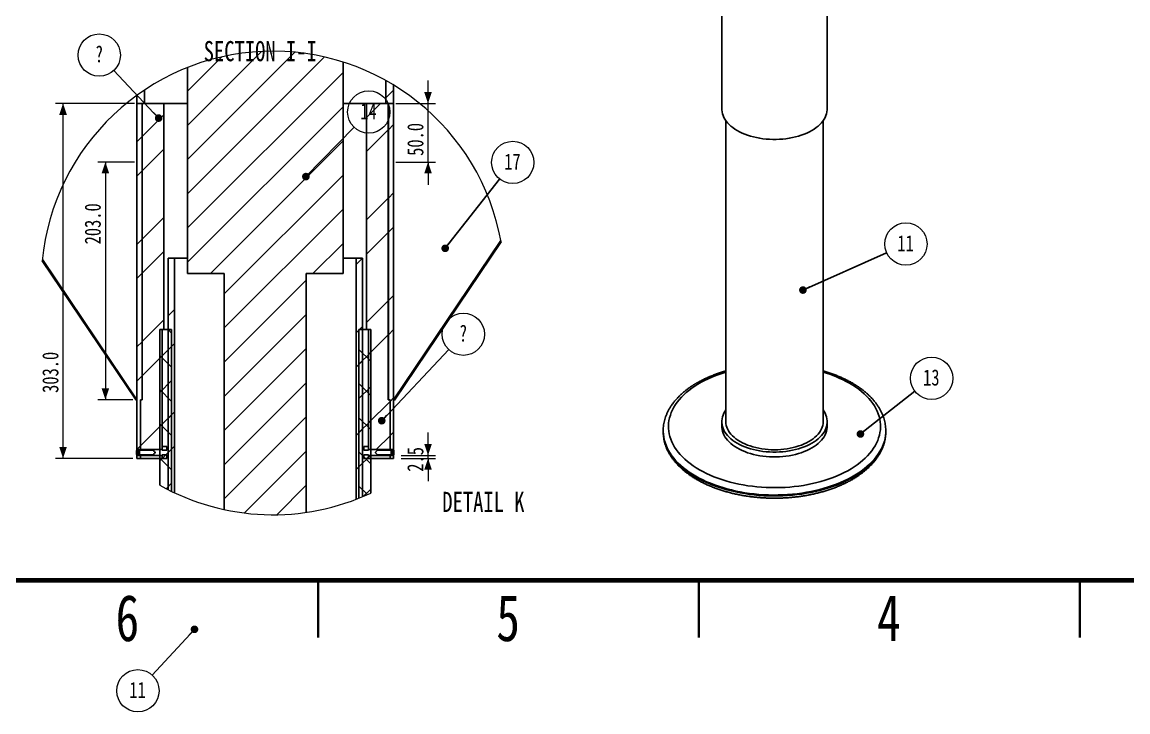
# Paper-space layout 'Sheet12' of a CAD drawing. Header units: millimetres. Extents: x 2 to 418, y -7 to 305.
# Drawn here: x 121.1 to 266.3, y -7.3 to 83.3 of the extents above; entities that cross this region are included whole.
import ezdxf

# ---------------------------------------------------------------- set-up
doc = ezdxf.new("R2010")
doc.units = ezdxf.units.MM
doc.styles.add('SLDTEXTSTYLE0', font='TXT', dxfattribs={"width": 0.75})
doc.dimstyles.new('SLDDIMSTYLE3', dxfattribs={"dimtxt": 0.18, "dimasz": 1, "dimexe": 0, "dimexo": 0.0625, "dimgap": 0, "dimtad": 0, "dimtih": 1, "dimtoh": 1, "dimdec": 0, "dimrnd": 1e-09, "dimzin": 0, "dimdsep": 46, "dimtxsty": 'Standard', "dimblk1": 'DOT', "dimblk2": 'DOT', "dimsah": 1, "dimcen": 0.09, "dimadec": 0, "dimazin": 0, "dimtfac": 1, "dimtdec": 0, "dimtofl": 0, "dimtmove": 0, "dimatfit": 3, "dimldrblk": 'DOT', "dimfxl": 1, "dimfrac": 2, "dimtolj": 1, "dimtzin": 0, "dimarcsym": 0})
doc.dimstyles.new('SLDDIMSTYLE58', dxfattribs={"dimtxt": 2.116667, "dimasz": 1.5, "dimexe": 0, "dimexo": 0.0625, "dimgap": 0.529167, "dimtad": 1, "dimdec": 1, "dimlfac": 6.5, "dimrnd": 1e-09, "dimzin": 4, "dimdsep": 46, "dimtxsty": 'SLDTEXTSTYLE0', "dimsah": 1, "dimcen": 0.09, "dimadec": 0, "dimazin": 1, "dimtfac": 1, "dimtdec": 0, "dimtofl": 0, "dimtmove": 0, "dimatfit": 3, "dimfxl": 1, "dimfrac": 2, "dimtolj": 1, "dimtzin": 12, "dimarcsym": 0})
doc.dimstyles.new('SLDDIMSTYLE59', dxfattribs={"dimtxt": 2.116667, "dimasz": 1.5, "dimexe": 0, "dimexo": 0.0625, "dimgap": 0.529167, "dimtad": 1, "dimdec": 1, "dimlfac": 6.5, "dimrnd": 1e-09, "dimzin": 12, "dimdsep": 46, "dimtxsty": 'SLDTEXTSTYLE0', "dimsah": 1, "dimcen": 0.09, "dimadec": 0, "dimazin": 3, "dimtfac": 1, "dimtdec": 0, "dimtmove": 0, "dimatfit": 0, "dimfxl": 1, "dimfrac": 2, "dimtolj": 1, "dimtzin": 12, "dimarcsym": 0})
doc.dimstyles.new('SLDDIMSTYLE60', dxfattribs={"dimtxt": 2.116667, "dimasz": 1.5, "dimexe": 0, "dimexo": 0.0625, "dimgap": 0.529167, "dimtad": 1, "dimdec": 1, "dimlfac": 6.5, "dimrnd": 1e-09, "dimzin": 4, "dimdsep": 46, "dimtxsty": 'SLDTEXTSTYLE0', "dimsah": 1, "dimcen": 0.09, "dimadec": 0, "dimazin": 1, "dimtfac": 1, "dimtdec": 0, "dimtmove": 0, "dimatfit": 0, "dimfxl": 1, "dimfrac": 2, "dimtolj": 1, "dimtzin": 12, "dimarcsym": 0})

# ---------------------------------------------------------------- blocks, each defined once
blk = doc.blocks.new('SW_NOTE_151')
at = {"color": 0, "linetype": 'Continuous', "lineweight": 0}
blk.add_circle((2.54, 1.14), 2.78, dxfattribs=at)
at = {"color": 0, "linetype": 'Continuous', "lineweight": 0, "insert": (2.5, 2.3), "char_height": 2.117, "attachment_point": 2, "style": 'SLDTEXTSTYLE0'}
blk.add_mtext('11', dxfattribs=at)
blk = doc.blocks.new('_DOT')
at = {"color": 0, "linetype": 'ByBlock', "lineweight": -2}
blk.add_line((-0.5, 0), (-1, 0), dxfattribs=at)
at = {"color": 0, "linetype": 'ByBlock', "const_width": 0.5}
blk.add_lwpolyline([(-0.25, 0, 1), (0.25, 0, 1)], format="xyb", close=True, dxfattribs=at)
blk = doc.blocks.new('SW_NOTE_152')
at = {"color": 0, "linetype": 'Continuous', "lineweight": 0}
blk.add_circle((2.19, 1.71), 2.78, dxfattribs=at)
at = {"color": 0, "linetype": 'Continuous', "lineweight": 0, "insert": (2.15, 2.88), "char_height": 2.117, "attachment_point": 2, "style": 'SLDTEXTSTYLE0'}
blk.add_mtext('13', dxfattribs=at)
blk = doc.blocks.new('SW_HATCH_2')
at = {"color": 0, "linetype": 'Continuous', "lineweight": 18}
for p, q in [((-26.06, -3.61), (-16.35, 6.1)), ((-26.06, -8.1), (-11.96, 6)), ((-26.06, 0.88), (-21.56, 5.39)), ((-26.06, -12.59), (-8.09, 5.38)), ((-26.06, -17.08), (-5.64, 3.34)), ((0, 0), (1, 1)), ((-26.06, -21.57), (-5.64, -1.15)), ((-2.55, -2.55), (-0.73, -0.73)), ((-32.01, -5.07), (-29.16, -2.22)), ((-2.55, -7.04), (0.3, -4.19)), ((0.31, -4.18), (1, -3.49)), ((-32.71, -5.77), (-32.02, -5.07)), ((-23.06, -23.06), (-5.64, -5.64)), ((-32.01, -9.56), (-29.16, -6.71)), ((-32.71, -10.26), (-32.02, -9.56)), ((-21.24, -25.73), (-5.64, -10.13)), ((0.31, -13.16), (1, -12.47)), ((-2.55, -16.02), (0.3, -13.17)), ((-32.01, -18.54), (-29.16, -15.69)), ((-21.24, -30.22), (-5.64, -14.62)), ((0.31, -17.65), (1, -16.96)), ((-32.71, -19.24), (-32.02, -18.54)), ((-2.55, -20.51), (0.3, -17.66)), ((-32.01, -23.03), (-29.16, -20.18)), ((-9.59, -23.06), (-5.64, -19.11)), ((-3.93, -21.89), (-3.08, -21.05)), ((-44.62, -22.17), (-44.53, -22.08)), ((-32.71, -23.73), (-32.02, -23.04)), ((-21.24, -34.71), (-10.47, -23.94)), ((0.31, -26.63), (1, -25.94)), ((-41.01, -27.54), (-40.92, -27.45)), ((-2.55, -29.49), (0.3, -26.64)), ((-28.62, -28.62), (-27.78, -27.78)), ((-21.24, -39.2), (-10.47, -28.43)), ((-39.2, -30.22), (-39.12, -30.13)), ((-32.01, -32.01), (-29.16, -29.16)), ((-28.16, -30.88), (-28.62, -30.42)), ((-3.93, -30.87), (-3.08, -30.03)), ((-3.55, -30.49), (-3.48, -30.42)), ((0.31, -31.12), (1, -30.43)), ((-2.32, -33.75), (0.3, -31.13)), ((-32.71, -32.71), (-32.02, -32.02)), ((-29.7, -34.19), (-28.16, -32.65)), ((-28.62, -33.11), (-27.78, -32.27)), ((-21.24, -43.69), (-10.47, -32.92)), ((-2.01, -34.58), (-3.55, -33.04)), ((-32.01, -36.5), (-29.39, -33.88)), ((-28.16, -35.37), (-29.7, -33.83)), ((-3.93, -35.36), (-3.08, -34.52)), ((-3.55, -34.98), (-2.01, -33.44)), ((-35.59, -35.59), (-35.5, -35.5)), ((-32.71, -37.2), (-32.02, -36.51)), ((-29.7, -38.68), (-28.16, -37.14)), ((-21.24, -48.18), (-10.47, -37.41)), ((-2.01, -39.07), (-3.55, -37.53)), ((-33.78, -38.27), (-33.7, -38.19)), ((-28.16, -39.86), (-29.7, -38.32)), ((-3.55, -39.47), (-2.01, -37.93)), ((1.5, -38.91), (1.95, -38.46)), ((-2.32, -42.73), (0.53, -39.88)), ((0.54, -39.87), (1, -39.41)), ((-29.7, -43.17), (-28.16, -41.63)), ((-28.62, -42.09), (-27.78, -41.25)), ((-21.24, -52.67), (-10.47, -41.9)), ((-2.01, -43.56), (-3.55, -42.02)), ((-32.24, -45.71), (-29.39, -42.86)), ((-28.16, -44.35), (-29.7, -42.81)), ((-3.93, -44.34), (-3.08, -43.5)), ((-3.55, -43.96), (-2.01, -42.42)), ((-1.29, -46.19), (0.53, -44.37)), ((0.54, -44.36), (1, -43.9)), ((-32.71, -46.18), (-32.25, -45.72)), ((-29.7, -47.66), (-28.16, -46.12)), ((-28.62, -46.58), (-27.78, -45.74)), ((-18.6, -54.52), (-10.47, -46.39)), ((-28.16, -48.84), (-29.7, -47.3)), ((-29.39, -47.35), (-28.92, -46.88)), ((-2.01, -48.05), (-3.55, -46.51)), ((-3.55, -48.45), (-2.01, -46.91)), ((-2.44, -47.35), (-2.32, -47.22)), ((-2.32, -47.22), (-2.06, -46.96)), ((-3.93, -48.83), (-3.08, -47.99)), ((-28.87, -51.33), (-28.16, -50.61)), ((-14.34, -54.75), (-10.47, -50.88)), ((-2.44, -52.11), (-3.55, -51)), ((-2.94, -52.33), (-2.01, -51.4))]:
    blk.add_line(p, q, dxfattribs=at)
blk = doc.blocks.new('_D_215')
at = {"color": 7, "linetype": 'Continuous', "lineweight": 18}
for p, q in [((135.88, 64.95), (131.05, 64.95)), ((132.05, 64.95), (132.05, 33.72)), ((135.65, 33.72), (131.05, 33.72))]:
    blk.add_line(p, q, dxfattribs=at)
for points in [[(132.05, 64.95), (131.55, 63.45), (132.55, 63.45)], [(132.05, 33.72), (132.55, 35.22), (131.55, 35.22)]]:
    blk.add_solid(points, dxfattribs=at)
at = {"color": 7, "linetype": 'Continuous', "lineweight": 18, "insert": (129.32, 54.13), "char_height": 2.117, "attachment_point": 1, "rotation": 90, "style": 'SLDTEXTSTYLE0'}
blk.add_mtext('203.0', dxfattribs=at)
blk = doc.blocks.new('_D_216')
at = {"color": 7, "linetype": 'Continuous', "lineweight": 18}
for p, q in [((135.88, 72.64), (125.49, 72.64)), ((126.49, 26.02), (126.49, 72.64)), ((135.65, 26.02), (125.49, 26.02))]:
    blk.add_line(p, q, dxfattribs=at)
for points in [[(126.49, 72.64), (125.99, 71.14), (126.99, 71.14)], [(126.49, 26.02), (126.99, 27.52), (125.99, 27.52)]]:
    blk.add_solid(points, dxfattribs=at)
at = {"color": 7, "linetype": 'Continuous', "lineweight": 18, "insert": (123.76, 34.62), "char_height": 2.117, "attachment_point": 1, "rotation": 90, "style": 'SLDTEXTSTYLE0'}
blk.add_mtext('303.0', dxfattribs=at)
blk = doc.blocks.new('_D_217')
at = {"color": 7, "linetype": 'Continuous', "lineweight": 18}
for p, q in [((174.42, 26.41), (174.42, 29.41)), ((170.9, 26.41), (175.42, 26.41)), ((174.42, 26.02), (174.42, 26.41)), ((170.9, 26.02), (175.42, 26.02)), ((174.42, 26.02), (174.42, 23.02))]:
    blk.add_line(p, q, dxfattribs=at)
for points in [[(174.42, 26.41), (174.92, 27.91), (173.92, 27.91)], [(174.42, 26.02), (173.92, 24.52), (174.92, 24.52)]]:
    blk.add_solid(points, dxfattribs=at)
at = {"color": 7, "linetype": 'Continuous', "lineweight": 18, "insert": (171.69, 24.27), "char_height": 2.117, "attachment_point": 1, "rotation": 90, "style": 'SLDTEXTSTYLE0'}
blk.add_mtext('2.5', dxfattribs=at)
blk = doc.blocks.new('_D_218')
at = {"color": 7, "linetype": 'Continuous', "lineweight": 18}
for p, q in [((174.42, 72.64), (174.42, 75.64)), ((170.2, 72.64), (175.42, 72.64)), ((174.42, 64.95), (174.42, 72.64)), ((170.2, 64.95), (175.42, 64.95)), ((174.42, 64.95), (174.42, 61.95))]:
    blk.add_line(p, q, dxfattribs=at)
for points in [[(174.42, 72.64), (174.92, 74.14), (173.92, 74.14)], [(174.42, 64.95), (173.92, 63.45), (174.92, 63.45)]]:
    blk.add_solid(points, dxfattribs=at)
at = {"color": 7, "linetype": 'Continuous', "lineweight": 18, "insert": (171.69, 65.76), "char_height": 2.117, "attachment_point": 1, "rotation": 90, "style": 'SLDTEXTSTYLE0'}
blk.add_mtext('50.0', dxfattribs=at)
blk = doc.blocks.new('SW_NOTE_159')
at = {"color": 0, "linetype": 'Continuous', "lineweight": 0}
blk.add_circle((1.94, 1.99), 2.78, dxfattribs=at)
at = {"color": 0, "linetype": 'Continuous', "lineweight": 0, "insert": (1.9, 3.15), "char_height": 2.117, "attachment_point": 2, "style": 'SLDTEXTSTYLE0'}
blk.add_mtext('14', dxfattribs=at)
blk = doc.blocks.new('SW_NOTE_160')
at = {"color": 0, "linetype": 'Continuous', "lineweight": 0}
blk.add_circle((-1.91, 2.02), 2.78, dxfattribs=at)
at = {"color": 0, "linetype": 'Continuous', "lineweight": 0, "insert": (-1.91, 3.19), "char_height": 2.12, "attachment_point": 2, "style": 'SLDTEXTSTYLE0'}
blk.add_mtext('?', dxfattribs=at)
blk = doc.blocks.new('SW_NOTE_161')
at = {"color": 0, "linetype": 'Continuous', "lineweight": 0}
blk.add_circle((-1.89, -2.05), 2.78, dxfattribs=at)
at = {"color": 0, "linetype": 'Continuous', "lineweight": 0, "insert": (-1.93, -0.88), "char_height": 2.117, "attachment_point": 2, "style": 'SLDTEXTSTYLE0'}
blk.add_mtext('11', dxfattribs=at)
blk = doc.blocks.new('SW_NOTE_162')
at = {"color": 0, "linetype": 'Continuous', "lineweight": 0}
blk.add_circle((1.91, 2.02), 2.78, dxfattribs=at)
at = {"color": 0, "linetype": 'Continuous', "lineweight": 0, "insert": (1.9, 3.18), "char_height": 2.12, "attachment_point": 2, "style": 'SLDTEXTSTYLE0'}
blk.add_mtext('?', dxfattribs=at)
blk = doc.blocks.new('SW_NOTE_163')
at = {"color": 0, "linetype": 'Continuous', "lineweight": 0}
blk.add_circle((1.72, 2.19), 2.78, dxfattribs=at)
at = {"color": 0, "linetype": 'Continuous', "lineweight": 0, "insert": (1.68, 3.35), "char_height": 2.117, "attachment_point": 2, "style": 'SLDTEXTSTYLE0'}
blk.add_mtext('17', dxfattribs=at)

psp = doc.layouts.new('Sheet12')

# ---------------------------------------------------------------- linework, layer by layer
at = {"color": 7, "linetype": 'Continuous', "lineweight": 25}
for p, q in [((212.9921, 90.499), (212.9921, 71.917)), ((226.8383, 71.917), (226.8383, 90.499)), ((142.8332, 50.3107), (142.8332, 77.3605)), ((163.2537, 78.0817), (163.2537, 50.3107)), ((168.8972, 75.6418), (168.8972, 72.6387)), ((137.1896, 72.6387), (137.1896, 74.4054)), ((169.8972, 75.0582), (169.8972, 72.6387)), ((136.1896, 72.6387), (136.1896, 73.7107)), ((136.8819, 72.6387), (136.1896, 72.6387)), ((136.1896, 27.1769), (136.1896, 72.6387)), ((137.1896, 72.6387), (136.1896, 72.6387)), ((136.8819, 33.7157), (136.8819, 72.6387)), ((136.8896, 33.7157), (136.8896, 72.6387)), ((136.8896, 72.6387), (139.7357, 72.6387)), ((139.7357, 72.6387), (139.7357, 42.9464)), ((142.8332, 72.6387), (139.7357, 72.6387)), ((166.3511, 72.6387), (163.2537, 72.6387)), ((166.3511, 42.9464), (166.3511, 72.6387)), ((166.3511, 72.6387), (169.1972, 72.6387)), ((169.8972, 72.6387), (168.8972, 72.6387)), ((169.1972, 72.6387), (169.1972, 33.7157)), ((169.2049, 72.6387), (169.2049, 33.7157)), ((169.8972, 72.6387), (169.2049, 72.6387)), ((169.8972, 72.6387), (169.8972, 27.1769)), ((213.5306, 70.3717), (213.5306, 30.8384)), ((226.2998, 30.8384), (226.2998, 70.3717)), ((183.9836, 54.6421), (169.8972, 33.7157)), ((184.0154, 54.4689), (169.9993, 33.6469)), ((140.2741, 52.3303), (141.1203, 52.3303)), ((140.2741, 21.9146), (140.2741, 52.3303)), ((141.1203, 21.5014), (141.1203, 52.3303)), ((141.1203, 52.3303), (142.8332, 52.3303)), ((163.2537, 52.3303), (164.9664, 52.3303)), ((164.9664, 52.3303), (164.9664, 20.6389)), ((164.9664, 52.3303), (165.8125, 52.3303)), ((165.8125, 52.3303), (165.8125, 20.9783)), ((136.0875, 33.6469), (123.7514, 51.973)), ((136.1896, 33.7157), (123.7705, 52.1651)), ((142.8332, 50.3107), (147.6589, 50.3107)), ((147.6589, 19.2962), (147.6589, 50.3107)), ((158.4281, 50.3107), (163.2537, 50.3107)), ((158.4281, 50.3107), (158.4281, 18.9322)), ((139.1972, 42.9464), (140.7356, 42.9464)), ((139.1972, 22.4888), (139.1972, 42.9464)), ((139.5049, 42.9464), (139.5049, 27.1769)), ((139.7357, 42.9464), (139.5049, 42.9464)), ((140.7356, 21.6852), (140.7356, 42.9464)), ((165.351, 42.9464), (165.351, 20.7895)), ((165.351, 42.9464), (166.8895, 42.9464)), ((166.5818, 42.9464), (166.3511, 42.9464)), ((166.5818, 27.1769), (166.5818, 42.9464)), ((166.8895, 42.9464), (166.8895, 21.4538)), ((136.1896, 33.7157), (136.0875, 33.6469)), ((136.0875, 33.6469), (136.1896, 33.6469)), ((136.6511, 33.7157), (136.6511, 27.1769)), ((136.6511, 33.7157), (136.8819, 33.7157)), ((136.6588, 33.7157), (136.8896, 33.7157)), ((136.6588, 27.1769), (136.6588, 33.7157)), ((169.1972, 33.7157), (169.428, 33.7157)), ((169.2049, 33.7157), (169.4357, 33.7157)), ((169.428, 33.7157), (169.428, 27.1769)), ((169.4357, 27.1769), (169.4357, 33.7157)), ((169.9993, 33.6469), (169.8972, 33.7157)), ((169.8972, 33.6469), (169.9993, 33.6469)), ((212.9921, 30.8384), (212.9921, 30.2103)), ((226.8383, 30.2103), (226.8383, 30.8384)), ((205.2998, 29.6572), (205.2998, 29.645)), ((205.2998, 29.645), (205.2998, 29.5194)), ((234.5306, 29.5194), (234.5306, 29.645)), ((136.1767, 27.0999), (136.1421, 27.0398)), ((136.1421, 27.0398), (136.1421, 26.9532)), ((136.5267, 26.9532), (136.1421, 26.9532)), ((136.1421, 26.8294), (136.1421, 26.9532)), ((136.5267, 26.8294), (136.1421, 26.8294)), ((136.1421, 26.8294), (136.1421, 26.6605)), ((136.5267, 26.6605), (136.1421, 26.6605)), ((136.1421, 26.6605), (136.1421, 26.6386)), ((136.1421, 26.6386), (136.1421, 26.5454)), ((136.1421, 26.6386), (136.5267, 26.6386)), ((138.2967, 27.0999), (136.1767, 27.0999)), ((136.1767, 26.4853), (138.2967, 26.4853)), ((136.6511, 27.1769), (136.1896, 27.1769)), ((136.1896, 26.4083), (136.6511, 26.4083)), ((136.1896, 26.0234), (136.1896, 26.4083)), ((136.5267, 26.6386), (136.5267, 26.9532)), ((136.6511, 26.4083), (136.6511, 26.0234)), ((139.5049, 27.1769), (136.6588, 27.1769)), ((136.6588, 26.4083), (139.5049, 26.4083)), ((136.6588, 26.0234), (136.6588, 26.4083)), ((140.1203, 27.5618), (139.5049, 27.5618)), ((139.5049, 27.0999), (139.5049, 27.5618)), ((140.1203, 27.0999), (139.5049, 27.0999)), ((139.5049, 26.4853), (140.1203, 26.4853)), ((139.5049, 26.0234), (139.5049, 26.4853)), ((139.5049, 26.4083), (139.5049, 26.0234)), ((140.1203, 27.0999), (140.1203, 27.5618)), ((140.1203, 26.0234), (140.1203, 26.4853)), ((165.9664, 27.5618), (165.9664, 27.0999)), ((166.5818, 27.5618), (165.9664, 27.5618)), ((166.5818, 27.0999), (165.9664, 27.0999)), ((165.9664, 26.4853), (165.9664, 26.0234)), ((165.9664, 26.4853), (166.5818, 26.4853)), ((166.5818, 27.5618), (166.5818, 27.0999)), ((169.428, 27.1769), (166.5818, 27.1769)), ((166.5818, 26.4853), (166.5818, 26.0234)), ((166.5818, 26.0234), (166.5818, 26.4083)), ((166.5818, 26.4083), (169.428, 26.4083)), ((169.9101, 27.0999), (167.7901, 27.0999)), ((167.7901, 26.4853), (169.9101, 26.4853)), ((169.428, 26.4083), (169.428, 26.0234)), ((169.8972, 27.1769), (169.4357, 27.1769)), ((169.4357, 26.0234), (169.4357, 26.4083)), ((169.4357, 26.4083), (169.8972, 26.4083)), ((169.9447, 26.9465), (169.5601, 26.9465)), ((169.5601, 26.9465), (169.5601, 26.632)), ((169.5601, 26.9247), (169.9447, 26.9247)), ((169.5601, 26.7558), (169.9447, 26.7558)), ((169.5601, 26.632), (169.9447, 26.632)), ((169.8972, 26.4083), (169.8972, 26.0234)), ((169.9101, 26.4853), (169.9447, 26.5454)), ((169.9447, 26.9465), (169.9447, 27.0398)), ((169.9447, 26.9247), (169.9447, 26.9465)), ((169.9447, 26.9247), (169.9447, 26.7558)), ((169.9447, 26.7558), (169.9447, 26.632)), ((169.9447, 26.5454), (169.9447, 26.632)), ((136.6511, 26.0234), (136.1896, 26.0234)), ((136.6511, 26.0234), (136.6588, 26.0234)), ((139.5049, 26.0234), (136.6588, 26.0234)), ((140.1203, 26.0234), (139.5049, 26.0234)), ((166.5818, 26.0234), (165.9664, 26.0234)), ((166.5818, 26.0234), (166.5818, 26.0234)), ((169.428, 26.0234), (166.5818, 26.0234)), ((169.428, 26.0234), (169.4357, 26.0234)), ((169.8972, 26.0234), (169.4357, 26.0234))]:
    psp.add_line(p, q, dxfattribs=at)
at = {"color": 7, "linetype": 'Continuous', "lineweight": 70}
psp.add_line((410, 10), (10, 10), dxfattribs=at)
at = {"color": 7, "linetype": 'Continuous', "lineweight": 35}
for p, q in [((160, 10), (160, 2.5)), ((210, 2.5), (210, 10)), ((210, 10), (210, 2.5)), ((260, 10), (260, 2.5))]:
    psp.add_line(p, q, dxfattribs=at)
at = {"color": 7, "linetype": 'Continuous', "lineweight": 25, "flags": 128}
for points in [[(215.0198, 69.091), (214.7221, 69.274), (214.4449, 69.4675), (214.1892, 69.6706), (213.9562, 69.8826), (213.7467, 70.1026), (213.5615, 70.3298), (213.4014, 70.5632), (213.267, 70.802), (213.1588, 71.0452), (213.0773, 71.2918), (213.0228, 71.5409), (212.9955, 71.7915), (212.9921, 71.917)], [(226.8383, 71.917), (226.8348, 71.7915), (226.8075, 71.5409), (226.753, 71.2918), (226.6715, 71.0452), (226.5634, 70.802), (226.429, 70.5632), (226.2689, 70.3298), (226.0837, 70.1026), (225.8742, 69.8826), (225.6411, 69.6706), (225.3855, 69.4675), (225.1083, 69.274), (224.8105, 69.091), (224.4935, 68.9191), (224.1584, 68.7591), (223.8065, 68.6115), (223.4393, 68.477), (223.0582, 68.356), (222.6647, 68.2491), (222.2603, 68.1567), (221.8467, 68.0791), (221.4254, 68.0167), (220.9982, 67.9696), (220.5667, 67.9382), (220.1326, 67.9224), (219.6977, 67.9224), (219.2637, 67.9382), (218.8322, 67.9696), (218.405, 68.0167), (217.9837, 68.0791), (217.5701, 68.1567), (217.1657, 68.2491), (216.7722, 68.356), (216.391, 68.477), (216.0238, 68.6115), (215.672, 68.7591), (215.3369, 68.9191), (215.0198, 69.091)], [(213.5306, 32.3838), (213.4014, 32.1922), (213.267, 31.9535), (213.1588, 31.7103), (213.0773, 31.4636), (213.0228, 31.2146), (212.9955, 30.964), (212.9955, 30.7129), (213.0228, 30.4623), (213.0773, 30.2132), (213.1588, 29.9666), (213.267, 29.7234), (213.4014, 29.4846), (213.5615, 29.2512), (213.7467, 29.024), (213.9562, 28.804), (214.1892, 28.592), (214.4449, 28.3889), (214.7221, 28.1954), (215.0198, 28.0124), (215.3369, 27.8405), (215.672, 27.6805), (216.0238, 27.5329), (216.391, 27.3984), (216.7722, 27.2774), (217.1657, 27.1705), (217.5701, 27.0781), (217.9837, 27.0005), (218.405, 26.9381), (218.8322, 26.891), (219.2637, 26.8596), (219.6977, 26.8438), (220.1326, 26.8438), (220.5667, 26.8596), (220.9982, 26.891), (221.4254, 26.9381), (221.8467, 27.0005), (222.2603, 27.0781), (222.6647, 27.1705), (223.0582, 27.2774), (223.4393, 27.3984), (223.8065, 27.5329), (224.1584, 27.6805), (224.4935, 27.8405), (224.8105, 28.0124), (225.1083, 28.1954), (225.3855, 28.3889), (225.6411, 28.592), (225.8742, 28.804), (226.0837, 29.024), (226.2689, 29.2512), (226.429, 29.4846), (226.5634, 29.7234), (226.6715, 29.9666), (226.753, 30.2132), (226.8075, 30.4623), (226.8348, 30.7129), (226.8348, 30.964), (226.8075, 31.2146), (226.753, 31.4636), (226.6715, 31.7103), (226.5634, 31.9535), (226.429, 32.1922), (226.2998, 32.3838)], [(215.4006, 28.2322), (215.115, 28.4082), (214.8499, 28.5947), (214.6066, 28.7907), (214.3859, 28.9956), (214.189, 29.2083), (214.0166, 29.428), (213.8694, 29.6537), (213.7481, 29.8845), (213.6532, 30.1194), (213.5852, 30.3573), (213.5442, 30.5974), (213.5306, 30.8384)], [(226.2998, 30.8384), (226.2861, 30.5974), (226.2452, 30.3573), (226.1771, 30.1194), (226.0822, 29.8845), (225.961, 29.6537), (225.8138, 29.428), (225.6414, 29.2083), (225.4444, 28.9956), (225.2238, 28.7907), (224.9804, 28.5947), (224.7154, 28.4082), (224.4298, 28.2322), (224.1249, 28.0673), (223.8019, 27.9143), (223.4623, 27.7738), (223.1075, 27.6465), (222.739, 27.5328), (222.3585, 27.4332), (221.9675, 27.3483), (221.5676, 27.2783), (221.1608, 27.2235), (220.7485, 27.1842), (220.3328, 27.1606), (219.9152, 27.1527), (219.4976, 27.1606), (219.0818, 27.1842), (218.6696, 27.2235), (218.2627, 27.2783), (217.8629, 27.3483), (217.4719, 27.4332), (217.0913, 27.5328), (216.7229, 27.6465), (216.3681, 27.7738), (216.0285, 27.9143), (215.7055, 28.0673), (215.4006, 28.2322)], [(212.9921, 30.2103), (212.9955, 30.0848), (213.0228, 29.8342), (213.0773, 29.5851), (213.1588, 29.3385), (213.267, 29.0953), (213.4014, 28.8565), (213.5615, 28.6231), (213.7467, 28.3959), (213.9562, 28.1759), (214.1892, 27.9639), (214.4449, 27.7608), (214.7221, 27.5673), (215.0198, 27.3843), (215.3369, 27.2124), (215.672, 27.0524), (216.0238, 26.9048), (216.391, 26.7703), (216.7722, 26.6493), (217.1657, 26.5424), (217.5701, 26.45), (217.9837, 26.3724), (218.405, 26.31), (218.8322, 26.2629), (219.2637, 26.2315), (219.6977, 26.2157), (220.1326, 26.2157), (220.5667, 26.2315), (220.9982, 26.2629), (221.4254, 26.31), (221.8467, 26.3724), (222.2603, 26.45), (222.6647, 26.5424), (223.0582, 26.6493), (223.4393, 26.7703), (223.8065, 26.9048), (224.1584, 27.0524), (224.4935, 27.2124), (224.8105, 27.3843), (225.1083, 27.5673), (225.3855, 27.7608), (225.6411, 27.9639), (225.8742, 28.1759), (226.0837, 28.3959), (226.2689, 28.6231), (226.429, 28.8565), (226.5634, 29.0953), (226.6715, 29.3385), (226.753, 29.5851), (226.8075, 29.8342), (226.8348, 30.0848), (226.8383, 30.2103)], [(136.1421, 26.5454), (136.1517, 26.5287), (136.1767, 26.4853)], [(169.9447, 27.0398), (169.9351, 27.0565), (169.9101, 27.0999)]]:
    psp.add_lwpolyline(points, dxfattribs=at)
at = {"color": 8, "linetype": 'Continuous', "lineweight": 25, "flags": 128}
for points in [[(213.5306, 37.3531), (213.2672, 37.2725), (212.7325, 37.0958), (212.212, 36.9057), (211.7065, 36.7024), (211.2171, 36.4865), (210.7447, 36.2582), (210.2903, 36.0181), (209.8547, 35.7667), (209.4388, 35.5043), (209.0434, 35.2316), (208.6693, 34.9491), (208.3172, 34.6573), (207.9878, 34.3568), (207.6818, 34.0482), (207.3997, 33.732), (207.1421, 33.409), (206.9095, 33.0797), (206.7024, 32.7448), (206.5211, 32.4049), (206.3661, 32.0607), (206.2376, 31.7129), (206.1358, 31.3622), (206.061, 31.0092), (206.0134, 30.6547), (205.993, 30.2992), (205.9998, 29.9436), (206.0338, 29.5886), (206.0951, 29.2347), (206.1833, 28.8828), (206.2985, 28.5334), (206.4403, 28.1874), (206.6085, 27.8452), (206.8028, 27.5078), (207.0227, 27.1756), (207.2678, 26.8493), (207.5377, 26.5297), (207.8319, 26.2172), (208.1496, 25.9126), (208.4905, 25.6163), (208.8537, 25.3291), (209.2385, 25.0514), (209.6442, 24.7838), (210.0701, 24.5269), (210.5152, 24.281), (210.9787, 24.0468), (211.4597, 23.8246), (211.9573, 23.615), (212.4704, 23.4182), (212.9982, 23.2348), (213.5394, 23.065), (214.0931, 22.9092), (214.6583, 22.7676), (215.2337, 22.6407), (215.8183, 22.5285), (216.4109, 22.4315), (217.0104, 22.3496), (217.6155, 22.2831), (218.2252, 22.2321), (218.8381, 22.1968), (219.4532, 22.1771), (220.0692, 22.1732), (220.6849, 22.185), (221.299, 22.2125), (221.9105, 22.2557), (222.5181, 22.3144), (223.1205, 22.3886), (223.7167, 22.4781), (224.3054, 22.5828), (224.8856, 22.7023), (225.456, 22.8366), (226.0156, 22.9853), (226.5632, 23.1481), (227.0978, 23.3248), (227.6184, 23.515), (228.1239, 23.7182), (228.6133, 23.9342), (229.0857, 24.1624), (229.5401, 24.4025), (229.9757, 24.654), (230.3916, 24.9163), (230.787, 25.189), (231.1611, 25.4716), (231.5131, 25.7634), (231.8425, 26.0639), (232.1486, 26.3725), (232.4307, 26.6886), (232.6883, 27.0117), (232.9208, 27.341), (233.128, 27.6759), (233.3092, 28.0158), (233.4643, 28.3599), (233.5928, 28.7077), (233.6945, 29.0585), (233.7693, 29.4114), (233.817, 29.766), (233.8374, 30.1214), (233.8306, 30.477), (233.7965, 30.8321), (233.7353, 31.1859), (233.647, 31.5379), (233.5319, 31.8872), (233.3901, 32.2333), (233.2219, 32.5754), (233.0276, 32.9129), (232.8077, 33.2451), (232.5626, 33.5713), (232.2926, 33.891), (231.9985, 34.2034), (231.6807, 34.5081), (231.3399, 34.8043), (230.9767, 35.0916), (230.5919, 35.3692), (230.1861, 35.6368), (229.7603, 35.8938), (229.7603, 35.8938)], [(205.2998, 29.645), (205.3006, 29.5543), (205.3209, 29.1914), (205.3683, 28.8293), (205.4425, 28.4688), (205.5436, 28.1104), (205.6713, 27.7549), (205.8253, 27.4029), (206.0054, 27.055), (206.2113, 26.712), (206.4426, 26.3743), (206.6988, 26.0428), (206.9795, 25.7178), (207.2842, 25.4002), (207.6122, 25.0904), (207.963, 24.7891), (208.336, 24.4967), (208.7304, 24.2139), (209.1455, 23.9412), (209.5805, 23.679), (210.0347, 23.4278), (210.5072, 23.1882), (210.9971, 22.9605), (211.5035, 22.7452), (212.0255, 22.5427), (212.5621, 22.3533), (213.1124, 22.1774), (213.6752, 22.0154), (214.2496, 21.8675), (214.8344, 21.734), (215.4287, 21.6151), (216.0313, 21.5111), (216.6411, 21.4222), (217.2569, 21.3485), (217.8777, 21.2901), (218.5022, 21.2473), (219.1293, 21.22), (219.7579, 21.2082), (220.3868, 21.2121), (221.0149, 21.2317), (221.6408, 21.2668), (222.2636, 21.3174), (222.8821, 21.3834), (223.495, 21.4648), (224.1013, 21.5612), (224.6999, 21.6727), (225.2896, 21.7989), (225.8694, 21.9397), (226.4381, 22.0947), (226.9947, 22.2637), (227.5383, 22.4463), (228.0677, 22.6423), (228.582, 22.8513), (229.0803, 23.0728), (229.5616, 23.3065), (230.0251, 23.552), (230.4698, 23.8087), (230.895, 24.0763), (231.2998, 24.3541), (231.6836, 24.6418), (232.0455, 24.9387), (232.3851, 25.2443), (232.7015, 25.5581), (232.9942, 25.8794), (233.2627, 26.2078), (233.5065, 26.5424), (233.7252, 26.8829), (233.9182, 27.2284), (234.0854, 27.5784), (234.2263, 27.9323), (234.3407, 28.2893), (234.4283, 28.6488), (234.4891, 29.0102), (234.523, 29.3728), (234.5306, 29.6454)], [(205.2998, 29.5194), (205.3006, 29.4286), (205.3209, 29.0658), (205.3683, 28.7037), (205.4425, 28.3432), (205.5436, 27.9848), (205.6713, 27.6293), (205.8253, 27.2773), (206.0054, 26.9294), (206.2113, 26.5864), (206.4426, 26.2487), (206.6988, 25.9171), (206.9795, 25.5922), (207.2842, 25.2746), (207.6122, 24.9648), (207.963, 24.6635), (208.336, 24.3711), (208.7304, 24.0883), (209.1455, 23.8155), (209.5805, 23.5534), (210.0347, 23.3022), (210.5072, 23.0626), (210.9971, 22.8349), (211.5035, 22.6196), (212.0255, 22.4171), (212.5621, 22.2277), (213.1124, 22.0518), (213.6752, 21.8898), (214.2496, 21.7419), (214.8344, 21.6083), (215.4287, 21.4895), (216.0313, 21.3855), (216.6411, 21.2966), (217.2569, 21.2229), (217.8777, 21.1645), (218.5022, 21.1217), (219.1293, 21.0943), (219.7579, 21.0826), (220.3868, 21.0865), (221.0149, 21.106), (221.6408, 21.1411), (222.2636, 21.1918), (222.8821, 21.2578), (223.495, 21.3391), (224.1013, 21.4356), (224.6999, 21.5471), (225.2896, 21.6733), (225.8694, 21.814), (226.4381, 21.969), (226.9947, 22.138), (227.5383, 22.3207), (228.0677, 22.5167), (228.582, 22.7257), (229.0803, 22.9472), (229.5616, 23.1809), (230.0251, 23.4264), (230.4698, 23.6831), (230.895, 23.9506), (231.2998, 24.2285), (231.6836, 24.5161), (232.0455, 24.8131), (232.3851, 25.1187), (232.7015, 25.4325), (232.9942, 25.7538), (233.2627, 26.0821), (233.5065, 26.4168), (233.7252, 26.7572), (233.9182, 27.1028), (234.0854, 27.4528), (234.2263, 27.8067), (234.3407, 28.1637), (234.4283, 28.5232), (234.4891, 28.8846), (234.523, 29.2471), (234.5306, 29.5194)]]:
    psp.add_lwpolyline(points, dxfattribs=at)
at = {"color": 7, "linetype": 'Continuous', "lineweight": 18}
for start, end in [(10.232903, 174.510229), (240.786678, 294.932669)]:
    psp.add_arc((154.0557, 49.0605), 30.4439, start, end, dxfattribs=at)
at = {"color": 8, "linetype": 'Continuous', "lineweight": 25}
psp.add_arc((221.7317, 21.6876), 16.3179, 60.527119, 73.743086, dxfattribs=at)
at = {"color": 7, "linetype": 'Continuous', "lineweight": 25}
for points, knots in [([(213.5306, 37.507), (213.4306, 37.4787), (213.1512, 37.3993), (212.7043, 37.2547), (212.1898, 37.0746), (211.6883, 36.8813), (211.2001, 36.6759), (210.7261, 36.4584), (210.2672, 36.2293), (209.8239, 35.9886), (209.3973, 35.7369), (208.988, 35.4744), (208.5967, 35.2016), (208.2243, 34.9187), (207.8715, 34.6263), (207.5389, 34.3248), (207.2273, 34.0147), (206.9373, 33.6967), (206.6695, 33.3712), (206.4244, 33.039), (206.2027, 32.7008), (206.0046, 32.3572), (205.8306, 32.0091), (205.6809, 31.6571), (205.5557, 31.3021), (205.4551, 30.9447), (205.3787, 30.5856), (205.328, 30.2255), (205.302, 29.9162), (205.3026, 29.7271), (205.3028, 29.6584)], [0, 0, 0, 0, 0.02070164, 0.05788665, 0.09509132, 0.13231643, 0.16956233, 0.20682885, 0.24411512, 0.28141937, 0.31873874, 0.35606897, 0.39340353, 0.43073204, 0.46804354, 0.50532456, 0.54255903, 0.57972843, 0.61681232, 0.65378917, 0.69063761, 0.72733808, 0.76387473, 0.80023731, 0.8364229, 0.87243711, 0.90829457, 0.94401864, 0.97964034, 1, 1, 1, 1]), ([(234.5283, 29.6454), (234.5279, 29.7354), (234.5269, 29.9454), (234.4969, 30.275), (234.4429, 30.6331), (234.3641, 30.9893), (234.2614, 31.3432), (234.1347, 31.6943), (233.9843, 32.042), (233.8101, 32.3859), (233.6124, 32.7254), (233.3913, 33.0598), (233.1473, 33.3885), (232.8807, 33.7109), (232.5919, 34.0263), (232.2814, 34.3342), (231.95, 34.6339), (231.5981, 34.925), (231.2265, 35.2067), (230.8359, 35.4788), (230.4612, 35.7187), (230.1391, 35.9105), (229.8088, 36.0971), (229.4315, 36.297), (228.9683, 36.5227), (228.4902, 36.7367), (227.9981, 36.9385), (227.493, 37.1283), (226.9748, 37.3044), (226.5766, 37.4308), (226.348, 37.4941), (226.2998, 37.5074)], [0, 0, 0, 0, 0.02662869, 0.06211164, 0.0976128, 0.13317254, 0.16882729, 0.20460755, 0.2405363, 0.27662814, 0.31288908, 0.34931708, 0.38590316, 0.42263297, 0.45948853, 0.49644999, 0.53349712, 0.57061059, 0.60777274, 0.64496814, 0.68218371, 0.71007609, 0.72977263, 0.766999, 0.80421332, 0.84141524, 0.87860218, 0.91577256, 0.95292563, 0.99006127, 1, 1, 1, 1]), ([(205.3028, 29.5328), (205.302, 29.4814), (205.2992, 29.3101), (205.3201, 29.019), (205.3649, 28.6604), (205.4352, 28.3034), (205.5291, 27.9486), (205.6472, 27.5965), (205.7891, 27.2475), (205.9547, 26.9021), (206.144, 26.561), (206.3566, 26.2247), (206.5924, 25.8938), (206.8509, 25.5691), (207.1318, 25.2511), (207.4345, 24.9404), (207.7584, 24.6376), (208.103, 24.3434), (208.4676, 24.0583), (208.8514, 23.7827), (209.2538, 23.5171), (209.6739, 23.262), (210.111, 23.0177), (210.5642, 22.7847), (211.0329, 22.5632), (211.5161, 22.3535), (212.013, 22.1561), (212.5229, 21.971), (213.0447, 21.7987), (213.5777, 21.6393), (214.1211, 21.493), (214.6738, 21.36), (215.235, 21.2406), (215.8038, 21.1348), (216.3793, 21.0429), (216.9604, 20.9649), (217.5464, 20.9009), (218.1362, 20.8511), (218.7288, 20.8155), (219.3234, 20.7942), (219.9189, 20.7871), (220.5144, 20.7943), (221.109, 20.8159), (221.7016, 20.8516), (222.2913, 20.9016), (222.8771, 20.9657), (223.4581, 21.0439), (224.0334, 21.136), (224.6021, 21.2419), (225.1631, 21.3615), (225.7156, 21.4946), (226.2587, 21.641), (226.7916, 21.8006), (227.3133, 21.973), (227.8229, 22.1582), (228.3198, 22.3558), (228.8029, 22.5656), (229.2716, 22.7873), (229.725, 23.0207), (230.1623, 23.2653), (230.5828, 23.521), (230.9857, 23.7873), (231.3702, 24.0638), (231.7356, 24.3502), (232.0812, 24.6459), (232.4063, 24.9505), (232.7102, 25.2636), (232.9923, 25.5844), (233.252, 25.9123), (233.4886, 26.2468), (233.7019, 26.587), (233.8913, 26.9324), (234.0566, 27.282), (234.1974, 27.6351), (234.3139, 27.9911), (234.4056, 28.3492), (234.4732, 28.7087), (234.5144, 29.069), (234.5324, 29.3396), (234.529, 29.4898), (234.5283, 29.5197)], [0, 0, 0, 0, 0.00537604, 0.01794586, 0.03051733, 0.04310452, 0.05572091, 0.06837815, 0.08108538, 0.09384887, 0.10667183, 0.11955454, 0.13249465, 0.14548768, 0.15852767, 0.17160774, 0.18472073, 0.19785963, 0.21101795, 0.22418993, 0.23737062, 0.25055594, 0.26374228, 0.27692674, 0.29010764, 0.30328376, 0.31645434, 0.32961893, 0.34277735, 0.35592962, 0.36907594, 0.38221661, 0.39535203, 0.40848266, 0.42160904, 0.43473169, 0.4478512, 0.46096817, 0.4740832, 0.4871969, 0.50030989, 0.5134228, 0.52653614, 0.53965045, 0.55276635, 0.56588446, 0.57900542, 0.59212985, 0.60525835, 0.61839153, 0.63152996, 0.64467418, 0.6578247, 0.67098194, 0.68414625, 0.69731786, 0.71049682, 0.723683, 0.73687598, 0.75007501, 0.7632789, 0.77648595, 0.78969325, 0.80289711, 0.81609334, 0.82927684, 0.8424416, 0.85558079, 0.86868702, 0.88175262, 0.89477018, 0.90773319, 0.92063667, 0.93347787, 0.94625682, 0.95897663, 0.97164363, 0.98426711, 0.9968589, 1, 1, 1, 1]), ([(136.1911, 27.0999), (136.191, 27.1061), (136.1906, 27.1288), (136.1901, 27.1545), (136.1896, 27.1739), (136.1896, 27.1769)], [0, 0, 0, 0, 0.244321, 0.88218731, 1, 1, 1, 1]), ([(136.1896, 26.4083), (136.1897, 26.4159), (136.1903, 26.4415), (136.1908, 26.4672), (136.1911, 26.4853)], [0, 0, 0, 0, 0.2946909, 1, 1, 1, 1]), ([(136.6527, 27.0999), (136.6526, 27.1061), (136.6522, 27.1288), (136.6516, 27.1545), (136.6512, 27.1739), (136.6511, 27.1769)], [0, 0, 0, 0, 0.24429025, 0.88218728, 1, 1, 1, 1]), ([(136.6511, 26.4083), (136.6513, 26.4158), (136.6519, 26.4415), (136.6524, 26.4672), (136.6527, 26.4853)], [0, 0, 0, 0, 0.29463194, 1, 1, 1, 1]), ([(136.6604, 27.0999), (136.66, 27.1189), (136.6595, 27.1445), (136.6589, 27.1702), (136.6588, 27.1769)], [0, 0, 0, 0, 0.73940619, 1, 1, 1, 1]), ([(136.6588, 26.4083), (136.6588, 26.409), (136.6591, 26.4219), (136.6597, 26.4475), (136.6601, 26.4725), (136.6604, 26.4853)], [0, 0, 0, 0, 0.0294147, 0.5000923, 1, 1, 1, 1]), ([(138.2967, 26.4853), (138.3821, 26.5697), (138.4734, 26.6599), (138.5657, 26.757), (138.5783, 26.7715), (138.5864, 26.7821), (138.5891, 26.7915), (138.588, 26.799), (138.5775, 26.8168), (138.5217, 26.8728), (138.4263, 26.9705), (138.3401, 27.0565), (138.2967, 27.0999)], [0, 0, 0, 0, 0.423732835, 0.452683583, 0.472078401, 0.491568141, 0.49882687, 0.506141008, 0.517293965, 0.570908538, 0.783517038, 1, 1, 1, 1]), ([(167.7901, 27.0999), (167.7047, 27.0154), (167.6134, 26.9252), (167.5211, 26.8281), (167.5085, 26.8137), (167.5004, 26.8031), (167.4977, 26.7936), (167.4988, 26.7862), (167.5093, 26.7683), (167.5651, 26.7124), (167.6605, 26.6147), (167.7466, 26.5287), (167.7901, 26.4853)], [0, 0, 0, 0, 0.42373256, 0.45268329, 0.4720781, 0.49156782, 0.49882655, 0.50614335, 0.5172963, 0.5709088, 0.78351909, 1, 1, 1, 1]), ([(169.428, 27.1769), (169.4279, 27.1736), (169.4275, 27.1535), (169.4269, 27.1278), (169.4265, 27.1054), (169.4264, 27.0999)], [0, 0, 0, 0, 0.12945037, 0.78298588, 1, 1, 1, 1]), ([(169.4264, 26.4853), (169.4265, 26.4783), (169.4269, 26.4554), (169.4275, 26.4297), (169.4279, 26.411), (169.428, 26.4083)], [0, 0, 0, 0, 0.2713357, 0.8931796, 1, 1, 1, 1]), ([(169.4357, 27.1769), (169.4357, 27.1761), (169.4356, 27.1737), (169.4355, 27.1687), (169.4353, 27.161), (169.4351, 27.1506), (169.4348, 27.1377), (169.4345, 27.1225), (169.4343, 27.1096), (169.4341, 27.1018), (169.4341, 27.0999)], [0, 0, 0, 0, 0.02935629, 0.09417218, 0.19334493, 0.32910704, 0.50005732, 0.69639937, 0.92381819, 1, 1, 1, 1]), ([(169.4341, 26.4853), (169.4342, 26.4806), (169.4344, 26.4704), (169.4347, 26.4554), (169.435, 26.4411), (169.4352, 26.4297), (169.4354, 26.4211), (169.4355, 26.4152), (169.4356, 26.4111), (169.4357, 26.409), (169.4357, 26.4083)], [0, 0, 0, 0, 0.18299873, 0.39711196, 0.58437548, 0.73942885, 0.84089359, 0.91857073, 0.97213259, 1, 1, 1, 1]), ([(169.8972, 27.1769), (169.8972, 27.1761), (169.8972, 27.1737), (169.897, 27.1687), (169.8969, 27.161), (169.8967, 27.1506), (169.8964, 27.1377), (169.8961, 27.1225), (169.8958, 27.1096), (169.8957, 27.1018), (169.8957, 27.0999)], [0, 0, 0, 0, 0.029356305, 0.094171949, 0.193344893, 0.329136445, 0.500086576, 0.696428871, 0.923877609, 1, 1, 1, 1]), ([(169.8957, 26.4853), (169.8957, 26.4806), (169.8959, 26.4704), (169.8962, 26.4554), (169.8965, 26.4411), (169.8968, 26.4297), (169.8969, 26.4211), (169.8971, 26.4152), (169.8972, 26.4111), (169.8972, 26.409), (169.8972, 26.4083)], [0, 0, 0, 0, 0.183058726, 0.39717213, 0.584435691, 0.739458881, 0.840893746, 0.91857079, 0.97216202, 1, 1, 1, 1])]:
    psp.add_open_spline(points, degree=3, knots=knots, dxfattribs=at)

# ---------------------------------------------------------------- block references
at = {"color": 7, "linetype": 'Continuous', "lineweight": 0}
for name, p in [('SW_NOTE_160', (133.1494, 76.9743)), ('SW_NOTE_159', (164.7022, 69.5303)), ('SW_NOTE_163', (183.8236, 62.7073)), ('SW_NOTE_151', (234.6257, 53.0389)), ('SW_NOTE_162', (177.1458, 40.3039)), ('SW_NOTE_152', (238.3595, 34.8297)), ('SW_NOTE_161', (138.2042, -2.4541))]:
    psp.add_blockref(name, p, dxfattribs=at)
at = {"color": 7, "linetype": 'Continuous', "lineweight": 18}
psp.add_blockref('SW_HATCH_2', (168.8972, 73.3695), dxfattribs=at)

# ---------------------------------------------------------------- texts
at = {"color": 7, "linetype": 'Continuous', "lineweight": 0, "attachment_point": 2, "style": 'SLDTEXTSTYLE0'}
for s, insert, char_height in [('SECTION I-I', (152.3829, 80.8376), 2.645833), ('DETAIL K', (181.6863, 21.628), 2.64583), ('6', (134.9386, 8.1137), 6.096), ('5', (184.9386, 8.1137), 6.096), ('4', (234.9386, 8.1137), 6.096)]:
    psp.add_mtext(s, dxfattribs=dict(at, insert=insert, char_height=char_height))

# ---------------------------------------------------------------- dimensions: what is measured, and where the dimension line sits
at = {"color": 7, "linetype": 'Continuous', "lineweight": 18}
for base, p1, p2, dimstyle, picture, middle in [((174.4158, 72.6387), (169.2049, 64.9464), (169.2049, 72.6387), 'SLDDIMSTYLE60', '_D_218', (174.4158, 68.4944)), ((126.4932, 72.6387), (136.6511, 26.0234), (136.8819, 72.6387), 'SLDDIMSTYLE58', '_D_216', (126.4932, 38.1391)), ((132.0476, 33.7157), (136.8819, 64.9464), (136.6511, 33.7157), 'SLDDIMSTYLE58', '_D_215', (132.0476, 57.644)), ((174.4158, 26.4083), (169.8972, 26.0234), (169.8972, 26.4083), 'SLDDIMSTYLE59', '_D_217', (174.4158, 26.2224))]:
    dim = psp.add_linear_dim(base=base, p1=p1, p2=p2, angle=90, dimstyle=dimstyle, dxfattribs=at)
    dim.commit()
    dim.dimension.update_dxf_attribs({"geometry": picture, "text_midpoint": middle, "dimtype": 160})

# ---------------------------------------------------------------- leaders
at = {"color": 7, "linetype": 'Continuous', "lineweight": 0}
for points in [[(139.0427, 70.7228), (133.1494, 76.9743)], [(158.3762, 63.0355), (164.7022, 69.5303)], [(176.6733, 53.6134), (183.8236, 62.7073)], [(223.6472, 48.1283), (234.6257, 53.0389)], [(168.3371, 30.9694), (177.1458, 40.3039)], [(231.197, 29.2236), (238.3595, 34.8297)], [(143.7481, 3.56), (138.2042, -2.4541)]]:
    psp.add_leader(points, dimstyle='SLDDIMSTYLE3', dxfattribs=at)

doc.saveas('drawing.dxf')
